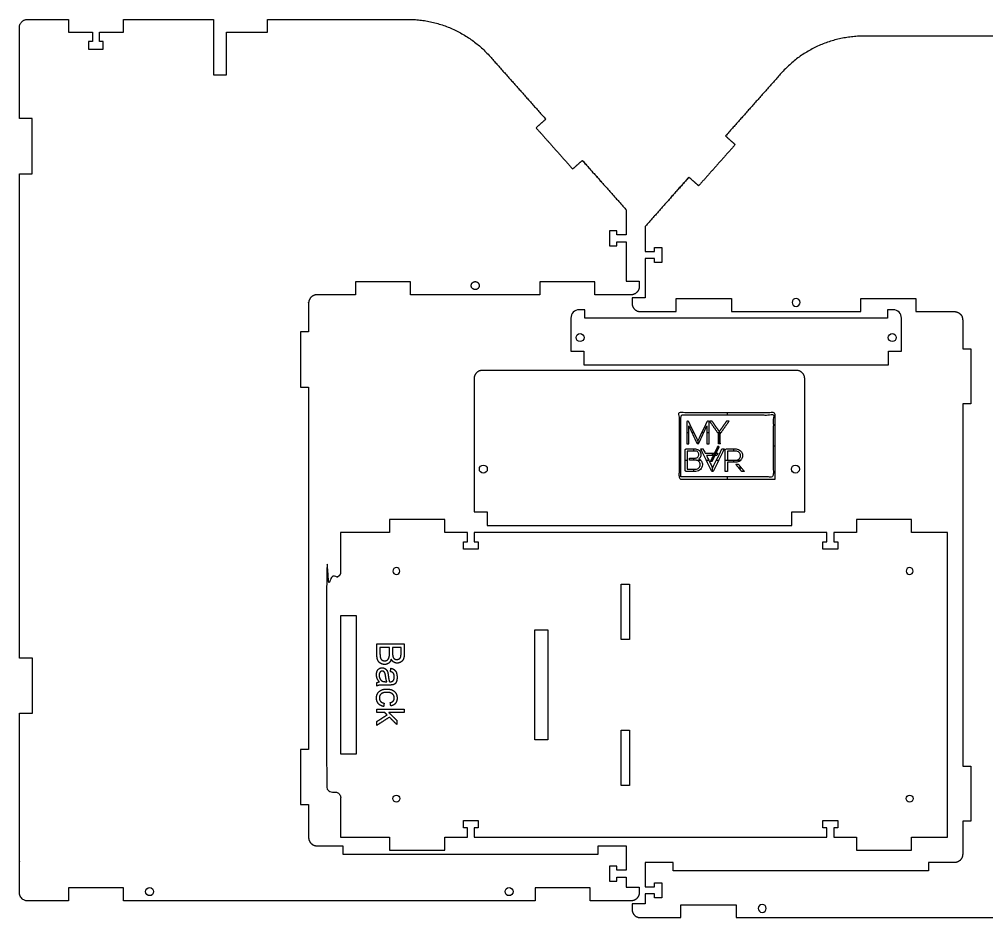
# Model space of a CAD drawing. Header units: millimetres. Extents: x -506 to 66, y 375 to 955.
# Drawn here: x -505.2 to -154.1, y 628.7 to 954.8 of the extents above; entities that cross this region are included whole.
import ezdxf

# ---------------------------------------------------------------- set-up
doc = ezdxf.new("R2010")
doc.units = ezdxf.units.MM
doc.layers.add('Default', color=18, linetype='Continuous', true_color=0x000000)
doc.layers.add('Layer 01', color=12, linetype='Continuous', true_color=0xc80000)

msp = doc.modelspace()

# ---------------------------------------------------------------- linework, layer by layer
at = {"layer": 'Default', "color": 7, "true_color": 0xffffff}
for p, q in [((-248.32, 811.97), (-248.32, 811.18)), ((-262.99, 804.82), (-262.23, 804.82)), ((-261.12, 804.82), (-260.39, 804.82)), ((-257.48, 804.82), (-256.75, 804.82)), ((-255.63, 804.82), (-254.87, 804.82)), ((-251.83, 804.82), (-250.45, 804.82)), ((-251.15, 805.14), (-251.15, 800.75)), ((-258.93, 801.84), (-258.93, 800.72)), ((-265.77, 799.92), (-265.08, 799.92)), ((-260.41, 798.07), (-260.41, 798.82)), ((-254.01, 794.43), (-251.47, 799.66)), ((-253.61, 796.5), (-253.61, 797.26)), ((-253, 797.17), (-252.48, 796.92)), ((-245.84, 798.06), (-245.84, 798.82)), ((-231.55, 799.92), (-230.86, 799.92)), ((-263.53, 794.75), (-262.77, 794.75)), ((-260.41, 794.77), (-260.41, 795.53)), ((-259.47, 794.75), (-257.94, 794.75)), ((-255.85, 794.73), (-255, 794.73)), ((-252.18, 794.73), (-251.36, 794.73)), ((-248.97, 794.76), (-248.21, 794.76)), ((-245.84, 793.97), (-245.84, 794.73)), ((-244.87, 794.76), (-243.36, 794.76)), ((-260.41, 790.68), (-260.41, 791.44)), ((-253.61, 790.64), (-253.61, 791.9)), ((-244.1, 791.98), (-243.16, 791.98)), ((-243.61, 791.37), (-243.61, 792.52)), ((-248.32, 788.67), (-248.32, 787.88))]:
    msp.add_line(p, q, dxfattribs=at)
at = {"layer": 'Default'}
for p, q in [((-286.8, 749.71), (-283.8, 749.71)), ((-286.8, 729.71), (-286.8, 749.71)), ((-283.8, 749.71), (-283.8, 729.71)), ((-283.8, 729.71), (-286.8, 729.71)), ((-286.8, 676.71), (-286.8, 696.71)), ((-286.8, 696.71), (-283.8, 696.71)), ((-283.8, 696.71), (-283.8, 676.71)), ((-283.8, 676.71), (-286.8, 676.71))]:
    msp.add_line(p, q, dxfattribs=at)
for points in [[(-305.03, 846.33), (-305.03, 834.33), (-300.33, 834.33), (-300.33, 829.33), (-189.73, 829.33), (-189.73, 834.33), (-185.03, 834.33), (-185.03, 846.33)], [(-188.03, 849.33), (-190.13, 849.33), (-190.13, 846.33), (-299.93, 846.33), (-299.93, 849.33), (-302.03, 849.33)]]:
    msp.add_lwpolyline(points, dxfattribs=at)
for points in [[(-388.61, 713.21), (-388.61, 688.21), (-382.91, 688.21), (-382.91, 738.21), (-388.61, 738.21)], [(-313.41, 693.21), (-318.11, 693.21), (-318.11, 733.21), (-313.41, 733.21)]]:
    msp.add_lwpolyline(points, close=True, dxfattribs=at)
at = {"layer": 'Default', "extrusion": (0, 0, -1)}
for centre, radius in [((223.28, 852.03), 1.45), ((368.37, 754.51), 1.25), ((182.06, 754.51), 1.25), ((235.58, 632.03), 1.45)]:
    msp.add_circle(centre, radius, dxfattribs=at)
at = {"layer": 'Default'}
for centre, radius in [((-301.68, 839.23), 1.45), ((-188.38, 839.23), 1.45), ((-336.81, 791.5), 1.45), ((-223.51, 791.5), 1.45), ((-368.37, 671.91), 1.25), ((-182.06, 671.91), 1.25), ((-457.97, 638.12), 1.45), ((-327.46, 638.12), 1.45)]:
    msp.add_circle(centre, radius, dxfattribs=at)
for centre, start, end in [((-302.03, 846.33), 90, 180), ((-188.03, 846.33), 0, 90)]:
    msp.add_arc(centre, 3, start, end, dxfattribs=at)
for points, weights, knots in [([(-505.23, 918.75), (-505.23, 935.26), (-505.23, 951.77), (-505.23, 954.77), (-502.23, 954.77), (-494.84, 954.77), (-487.45, 954.77)], [1, 1, 1, 0.707114019284, 1, 1, 1], [-4953.450318, -4953.450318, -4953.450318, -4920.428517, -4920.428517, -4915.71619, -4915.71619, -4900.940395, -4900.940395, -4900.940395]), ([(-415.13, 954.77), (-389.72, 954.77), (-364.31, 954.77), (-346.33, 954.77), (-334.4, 941.33), (-324.27, 929.92), (-314.15, 918.52)], [1, 1, 1, 0.912123107696, 1, 1, 1], [-4810.22365, -4810.22365, -4810.22365, -4759.408844, -4759.408844, -4725.619854, -4725.619854, -4695.113851, -4695.113851, -4695.113851]), ([(-147.91, 948.68), (-173.32, 948.68), (-198.73, 948.68), (-216.7, 948.68), (-228.64, 935.24), (-238.77, 923.83), (-248.89, 912.43)], [1, 1, 1, 0.912123107696, 1, 1, 1], [-4810.22365, -4810.22365, -4810.22365, -4759.408844, -4759.408844, -4725.619854, -4725.619854, -4695.113851, -4695.113851, -4695.113851]), ([(-338.31, 858.12), (-338.31, 859.57), (-339.76, 859.57), (-341.21, 859.57), (-341.21, 858.12), (-341.21, 856.67), (-339.76, 856.67), (-338.31, 856.67), (-338.31, 858.12)], [1, 0.707106781187, 1, 0.707106781187, 1, 0.707106781187, 1, 0.707106781187, 1], [0, 0, 0, 2.277655, 2.277655, 4.555309, 4.555309, 6.832964, 6.832964, 9.110619, 9.110619, 9.110619]), ([(-280.23, 859.77), (-280.23, 858.77), (-280.23, 857.77), (-280.23, 854.77), (-283.23, 854.77), (-289.75, 854.77), (-296.28, 854.77)], [1, 1, 1, 0.707106781186, 1, 1, 1], [-5747.140263, -5747.140263, -5747.140263, -5746.944126, -5746.944126, -5742.231737, -5742.231737, -5741.418634, -5741.418634, -5741.418634]), ([(-383.24, 854.77), (-390.23, 854.77), (-397.23, 854.77), (-400.23, 854.77), (-400.23, 851.77), (-400.23, 846.54), (-400.23, 841.31)], [1, 1, 1, 0.707106781186, 1, 1, 1], [-5650.460606, -5650.460606, -5650.460606, -5649.637177, -5649.637177, -5644.924788, -5644.924788, -5644.147685, -5644.147685, -5644.147685]), ([(-282.81, 853.68), (-282.81, 852.68), (-282.81, 851.68), (-282.81, 848.68), (-279.81, 848.68), (-273.29, 848.68), (-266.76, 848.68)], [1, 1, 1, 0.707106781186, 1, 1, 1], [-5747.140263, -5747.140263, -5747.140263, -5746.944126, -5746.944126, -5742.231737, -5742.231737, -5741.418634, -5741.418634, -5741.418634]), ([(-179.8, 848.68), (-172.81, 848.68), (-165.81, 848.68), (-162.81, 848.68), (-162.81, 845.68), (-162.81, 840.45), (-162.81, 835.22)], [1, 1, 1, 0.707106781186, 1, 1, 1], [-5650.460606, -5650.460606, -5650.460606, -5649.637177, -5649.637177, -5644.924788, -5644.924788, -5644.147685, -5644.147685, -5644.147685]), ([(-388.61, 754.17), (-388.61, 752.17), (-390.61, 752.17), (-391.16, 752.17), (-391.71, 752.17), (-393.71, 752.17), (-393.71, 750.17), (-393.71, 713.21), (-393.71, 676.25), (-393.71, 674.25), (-391.71, 674.25), (-391.16, 674.25), (-390.61, 674.25), (-388.61, 674.25), (-388.61, 672.25), (-388.61, 665.08), (-388.61, 657.91)], [1, 0.707106781187, 1, 1, 1, 0.707106781185, 1, 1, 1, 0.707106781187, 1, 1, 1, 0.707106781187, 1, 1, 1], [1782.865386, 1782.865386, 1782.865386, 1786.006978, 1786.006978, 1786.222665, 1786.222665, 1789.364257, 1789.364257, 1790.312925, 1790.312925, 1793.454517, 1793.454517, 1793.670204, 1793.670204, 1796.811796, 1796.811796, 1810.904739, 1810.904739, 1810.904739]), ([(-487.45, 634.77), (-494.84, 634.77), (-502.23, 634.77), (-505.23, 634.77), (-505.23, 637.77), (-505.23, 670.33), (-505.23, 702.89)], [1, 1, 1, 0.707106781186, 1, 1, 1], [-5243.971889, -5243.971889, -5243.971889, -5243.140658, -5243.140658, -5238.428269, -5238.428269, -5173.311878, -5173.311878, -5173.311878]), ([(-400.23, 669.74), (-400.23, 663.76), (-400.23, 657.77), (-400.23, 654.77), (-397.23, 654.77), (-392.51, 654.77), (-387.8, 654.77)], [1, 1, 1, 0.707106781186, 1, 1, 1], [-5468.579583, -5468.579583, -5468.579583, -5467.779946, -5467.779946, -5463.067557, -5463.067557, -5462.308906, -5462.308906, -5462.308906]), ([(-162.81, 663.66), (-162.81, 657.67), (-162.81, 651.68), (-162.81, 648.68), (-165.81, 648.68), (-170.53, 648.68), (-175.24, 648.68)], [1, 1, 1, 0.707106781186, 1, 1, 1], [-5468.579583, -5468.579583, -5468.579583, -5467.779946, -5467.779946, -5463.067557, -5463.067557, -5462.308906, -5462.308906, -5462.308906]), ([(-280.23, 639.77), (-280.23, 638.77), (-280.23, 637.77), (-280.23, 634.77), (-283.23, 634.77), (-290.6, 634.77), (-297.98, 634.77)], [1, 1, 1, 0.707106781187, 1, 1, 1], [-5438.170495, -5438.170495, -5438.170495, -5437.985415, -5437.985415, -5433.273026, -5433.273026, -5432.442001, -5432.442001, -5432.442001]), ([(-282.81, 633.68), (-282.81, 632.68), (-282.81, 631.68), (-282.81, 628.68), (-279.81, 628.68), (-272.44, 628.68), (-265.06, 628.68)], [1, 1, 1, 0.707106781187, 1, 1, 1], [-5438.170495, -5438.170495, -5438.170495, -5437.985415, -5437.985415, -5433.273026, -5433.273026, -5432.442001, -5432.442001, -5432.442001])]:
    msp.add_rational_spline(points, weights, degree=2, knots=knots, dxfattribs=at)
for points in [[(-487.45, 954.77), (-487.45, 952.42), (-487.45, 950.07)], [(-467.45, 950.07), (-467.45, 952.42), (-467.45, 954.77)], [(-467.45, 954.77), (-453.59, 954.77), (-434.73, 954.77)], [(-434.73, 954.77), (-434.73, 944.7), (-434.73, 934.62)], [(-415.13, 950.07), (-415.13, 952.42), (-415.13, 954.77)], [(-487.45, 950.07), (-483.08, 950.07), (-478.7, 950.07)], [(-478.7, 950.07), (-478.7, 948.38), (-478.7, 946.69)], [(-476.2, 946.69), (-476.2, 948.38), (-476.2, 950.07)], [(-476.2, 950.07), (-471.83, 950.07), (-467.45, 950.07)], [(-430.03, 934.62), (-430.03, 942.35), (-430.03, 950.07)], [(-430.03, 950.07), (-422.58, 950.07), (-415.13, 950.07)], [(-478.7, 946.69), (-479.43, 946.69), (-480.15, 946.69)], [(-480.15, 946.69), (-480.15, 945.35), (-480.15, 944)], [(-474.75, 946.69), (-475.48, 946.69), (-476.2, 946.69)], [(-474.75, 944), (-474.75, 945.35), (-474.75, 946.69)], [(-480.15, 944), (-477.45, 944), (-474.75, 944)], [(-434.73, 934.62), (-432.38, 934.62), (-430.03, 934.62)], [(-500.53, 918.75), (-502.88, 918.75), (-505.23, 918.75)], [(-500.53, 898.75), (-500.53, 908.75), (-500.53, 918.75)], [(-314.15, 918.52), (-315.9, 916.96), (-317.66, 915.4)], [(-317.66, 915.4), (-311.02, 907.92), (-304.38, 900.44)], [(-248.89, 912.43), (-247.14, 910.87), (-245.38, 909.31)], [(-245.38, 909.31), (-252.02, 901.83), (-258.66, 894.35)], [(-304.38, 900.44), (-302.62, 902), (-300.87, 903.56)], [(-293.42, 895.17), (-297.14, 899.37), (-300.87, 903.56)], [(-300.87, 903.56), (-292.9, 894.58), (-284.93, 885.61)], [(-505.23, 722.89), (-505.23, 810.82), (-505.23, 898.75)], [(-505.23, 898.75), (-502.88, 898.75), (-500.53, 898.75)], [(-262.17, 897.47), (-270.14, 888.5), (-278.11, 879.52)], [(-269.62, 889.08), (-265.9, 893.28), (-262.17, 897.47)], [(-258.66, 894.35), (-260.41, 895.91), (-262.17, 897.47)], [(-284.93, 885.61), (-284.93, 881.07), (-284.93, 876.54)], [(-288.31, 877.99), (-289.65, 877.99), (-291, 877.99)], [(-291, 877.99), (-291, 875.29), (-291, 872.59)], [(-288.31, 876.54), (-288.31, 877.26), (-288.31, 877.99)], [(-278.11, 879.52), (-278.11, 874.98), (-278.11, 870.45)], [(-284.93, 876.54), (-286.62, 876.54), (-288.31, 876.54)], [(-291, 872.59), (-289.65, 872.59), (-288.31, 872.59)], [(-288.31, 872.59), (-288.31, 873.31), (-288.31, 874.04)], [(-288.31, 874.04), (-286.62, 874.04), (-284.93, 874.04)], [(-284.93, 874.04), (-284.93, 866.9), (-284.93, 859.77)], [(-274.73, 870.45), (-274.73, 871.17), (-274.73, 871.9)], [(-274.73, 871.9), (-273.39, 871.9), (-272.04, 871.9)], [(-272.04, 871.9), (-272.04, 869.2), (-272.04, 866.5)], [(-278.11, 870.45), (-276.42, 870.45), (-274.73, 870.45)], [(-274.73, 867.95), (-276.42, 867.95), (-278.11, 867.95)], [(-278.11, 867.95), (-278.11, 860.82), (-278.11, 853.68)], [(-274.73, 866.5), (-274.73, 867.22), (-274.73, 867.95)], [(-272.04, 866.5), (-273.39, 866.5), (-274.73, 866.5)], [(-363.24, 859.47), (-373.24, 859.47), (-383.24, 859.47)], [(-383.24, 859.47), (-383.24, 857.12), (-383.24, 854.77)], [(-363.24, 854.77), (-363.24, 857.12), (-363.24, 859.47)], [(-296.28, 859.47), (-306.28, 859.47), (-316.28, 859.47)], [(-316.28, 859.47), (-316.28, 857.12), (-316.28, 854.77)], [(-296.28, 854.77), (-296.28, 857.12), (-296.28, 859.47)], [(-284.93, 859.77), (-282.58, 859.77), (-280.23, 859.77)], [(-316.28, 854.77), (-339.76, 854.77), (-363.24, 854.77)], [(-278.11, 853.68), (-280.46, 853.68), (-282.81, 853.68)], [(-266.76, 848.68), (-266.76, 851.03), (-266.76, 853.38)], [(-266.76, 853.38), (-256.76, 853.38), (-246.76, 853.38)], [(-246.76, 853.38), (-246.76, 851.03), (-246.76, 848.68)], [(-199.8, 848.68), (-199.8, 851.03), (-199.8, 853.38)], [(-199.8, 853.38), (-189.8, 853.38), (-179.8, 853.38)], [(-179.8, 853.38), (-179.8, 851.03), (-179.8, 848.68)], [(-246.76, 848.68), (-223.28, 848.68), (-199.8, 848.68)], [(-400.23, 841.31), (-401.73, 841.31), (-403.23, 841.31)], [(-403.23, 841.31), (-403.23, 831.31), (-403.23, 821.31)], [(-162.81, 835.22), (-161.31, 835.22), (-159.81, 835.22)], [(-159.81, 835.22), (-159.81, 825.22), (-159.81, 815.22)], [(-223.16, 827.35), (-280.16, 827.35), (-337.16, 827.35)], [(-340.16, 824.35), (-340.16, 800.17), (-340.16, 775.98)], [(-220.16, 775.98), (-220.16, 800.17), (-220.16, 824.35)], [(-403.23, 821.31), (-401.73, 821.31), (-400.23, 821.31)], [(-400.23, 821.31), (-400.23, 755.53), (-400.23, 689.74)], [(-159.81, 815.22), (-161.31, 815.22), (-162.81, 815.22)], [(-162.81, 815.22), (-162.81, 749.44), (-162.81, 683.66)], [(-350.83, 773.21), (-360.83, 773.21), (-370.83, 773.21)], [(-370.83, 773.21), (-370.83, 770.86), (-370.83, 768.51)], [(-350.83, 768.51), (-350.83, 770.86), (-350.83, 773.21)], [(-340.16, 775.98), (-337.81, 775.98), (-335.46, 775.98)], [(-335.46, 775.98), (-335.46, 773.48), (-335.46, 770.98)], [(-224.86, 770.98), (-224.86, 773.48), (-224.86, 775.98)], [(-224.86, 775.98), (-222.51, 775.98), (-220.16, 775.98)], [(-181.37, 773.21), (-191.37, 773.21), (-201.37, 773.21)], [(-201.37, 773.21), (-201.37, 770.86), (-201.37, 768.51)], [(-181.37, 768.51), (-181.37, 770.86), (-181.37, 773.21)], [(-335.46, 770.98), (-280.16, 770.98), (-224.86, 770.98)], [(-370.83, 768.51), (-379.72, 768.51), (-388.61, 768.51)], [(-388.61, 768.51), (-388.61, 761.34), (-388.61, 754.17)], [(-342.6, 768.51), (-346.72, 768.51), (-350.83, 768.51)], [(-342.6, 765.13), (-342.6, 766.82), (-342.6, 768.51)], [(-212.1, 768.51), (-273.6, 768.51), (-340.1, 768.51)], [(-340.1, 768.51), (-340.1, 766.82), (-340.1, 765.13)], [(-212.1, 765.13), (-212.1, 766.82), (-212.1, 768.51)], [(-201.37, 768.51), (-205.48, 768.51), (-209.6, 768.51)], [(-209.6, 768.51), (-209.6, 766.82), (-209.6, 765.13)], [(-168.31, 768.51), (-174.84, 768.51), (-181.37, 768.51)], [(-168.31, 657.91), (-168.31, 713.21), (-168.31, 768.51)], [(-344.05, 762.44), (-344.05, 763.78), (-344.05, 765.13)], [(-344.05, 765.13), (-343.33, 765.13), (-342.6, 765.13)], [(-338.65, 762.44), (-341.35, 762.44), (-344.05, 762.44)], [(-340.1, 765.13), (-339.38, 765.13), (-338.65, 765.13)], [(-338.65, 765.13), (-338.65, 763.78), (-338.65, 762.44)], [(-213.55, 762.44), (-213.55, 763.78), (-213.55, 765.13)], [(-213.55, 765.13), (-212.82, 765.13), (-212.1, 765.13)], [(-208.15, 762.44), (-210.85, 762.44), (-213.55, 762.44)], [(-209.6, 765.13), (-208.87, 765.13), (-208.15, 765.13)], [(-208.15, 765.13), (-208.15, 763.78), (-208.15, 762.44)], [(-500.43, 722.89), (-502.83, 722.89), (-505.23, 722.89)], [(-500.43, 702.89), (-500.43, 712.89), (-500.43, 722.89)], [(-505.23, 702.89), (-502.83, 702.89), (-500.43, 702.89)], [(-400.23, 689.74), (-401.73, 689.74), (-403.23, 689.74)], [(-403.23, 689.74), (-403.23, 679.74), (-403.23, 669.74)], [(-162.81, 683.66), (-161.31, 683.66), (-159.81, 683.66)], [(-159.81, 683.66), (-159.81, 673.66), (-159.81, 663.66)], [(-403.23, 669.74), (-401.73, 669.74), (-400.23, 669.74)], [(-344.05, 661.29), (-344.05, 662.64), (-344.05, 663.98)], [(-344.05, 663.98), (-341.35, 663.98), (-338.65, 663.98)], [(-338.65, 663.98), (-338.65, 662.64), (-338.65, 661.29)], [(-213.55, 661.29), (-213.55, 662.64), (-213.55, 663.98)], [(-213.55, 663.98), (-210.85, 663.98), (-208.15, 663.98)], [(-208.15, 663.98), (-208.15, 662.64), (-208.15, 661.29)], [(-159.81, 663.66), (-161.31, 663.66), (-162.81, 663.66)], [(-342.6, 661.29), (-343.33, 661.29), (-344.05, 661.29)], [(-342.6, 657.91), (-342.6, 659.6), (-342.6, 661.29)], [(-338.65, 661.29), (-339.38, 661.29), (-340.1, 661.29)], [(-340.1, 661.29), (-340.1, 659.6), (-340.1, 657.91)], [(-212.1, 661.29), (-212.82, 661.29), (-213.55, 661.29)], [(-212.1, 657.91), (-212.1, 659.6), (-212.1, 661.29)], [(-208.15, 661.29), (-208.87, 661.29), (-209.6, 661.29)], [(-209.6, 661.29), (-209.6, 659.6), (-209.6, 657.91)], [(-388.61, 657.91), (-379.72, 657.91), (-370.83, 657.91)], [(-370.83, 657.91), (-370.83, 655.56), (-370.83, 653.21)], [(-350.83, 653.21), (-350.83, 655.56), (-350.83, 657.91)], [(-350.83, 657.91), (-346.72, 657.91), (-342.6, 657.91)], [(-340.1, 657.91), (-273.6, 657.91), (-212.1, 657.91)], [(-209.6, 657.91), (-205.48, 657.91), (-201.37, 657.91)], [(-201.37, 657.91), (-201.37, 655.56), (-201.37, 653.21)], [(-181.37, 653.21), (-181.37, 655.56), (-181.37, 657.91)], [(-181.37, 657.91), (-174.84, 657.91), (-168.31, 657.91)], [(-387.8, 654.77), (-387.8, 653.27), (-387.8, 651.77)], [(-370.83, 653.21), (-360.83, 653.21), (-350.83, 653.21)], [(-295.09, 651.77), (-295.09, 653.27), (-295.09, 654.77)], [(-295.09, 654.77), (-290.01, 654.77), (-284.93, 654.77)], [(-284.93, 654.77), (-284.93, 650.35), (-284.93, 645.92)], [(-201.37, 653.21), (-191.37, 653.21), (-181.37, 653.21)], [(-387.8, 651.77), (-341.44, 651.77), (-295.09, 651.77)], [(-288.31, 647.37), (-289.65, 647.37), (-291, 647.37)], [(-291, 647.37), (-291, 644.67), (-291, 641.97)], [(-288.31, 645.92), (-288.31, 646.65), (-288.31, 647.37)], [(-267.95, 648.68), (-273.03, 648.68), (-278.11, 648.68)], [(-278.11, 648.68), (-278.11, 644.26), (-278.11, 639.83)], [(-267.95, 645.68), (-267.95, 647.18), (-267.95, 648.68)], [(-175.24, 648.68), (-175.24, 647.18), (-175.24, 645.68)], [(-284.93, 645.92), (-286.62, 645.92), (-288.31, 645.92)], [(-288.31, 641.97), (-288.31, 642.7), (-288.31, 643.42)], [(-288.31, 643.42), (-286.62, 643.42), (-284.93, 643.42)], [(-284.93, 643.42), (-284.93, 641.6), (-284.93, 639.77)], [(-175.24, 645.68), (-221.6, 645.68), (-267.95, 645.68)], [(-467.45, 639.47), (-477.45, 639.47), (-487.45, 639.47)], [(-487.45, 639.47), (-487.45, 637.12), (-487.45, 634.77)], [(-467.45, 634.77), (-467.45, 637.12), (-467.45, 639.47)], [(-297.98, 639.47), (-307.98, 639.47), (-317.98, 639.47)], [(-317.98, 639.47), (-317.98, 637.12), (-317.98, 634.77)], [(-297.98, 634.77), (-297.98, 637.12), (-297.98, 639.47)], [(-291, 641.97), (-289.65, 641.97), (-288.31, 641.97)], [(-284.93, 639.77), (-282.58, 639.77), (-280.23, 639.77)], [(-278.11, 639.83), (-276.42, 639.83), (-274.73, 639.83)], [(-274.73, 639.83), (-274.73, 640.56), (-274.73, 641.28)], [(-274.73, 641.28), (-273.39, 641.28), (-272.04, 641.28)], [(-272.04, 641.28), (-272.04, 638.58), (-272.04, 635.88)], [(-274.73, 637.33), (-276.42, 637.33), (-278.11, 637.33)], [(-278.11, 637.33), (-278.11, 635.51), (-278.11, 633.68)], [(-274.73, 635.88), (-274.73, 636.61), (-274.73, 637.33)], [(-272.04, 635.88), (-273.39, 635.88), (-274.73, 635.88)], [(-317.98, 634.77), (-390.22, 634.77), (-467.45, 634.77)], [(-278.11, 633.68), (-280.46, 633.68), (-282.81, 633.68)], [(-265.06, 628.68), (-265.06, 631.03), (-265.06, 633.38)], [(-265.06, 633.38), (-255.06, 633.38), (-245.06, 633.38)], [(-245.06, 633.38), (-245.06, 631.03), (-245.06, 628.68)], [(-245.06, 628.68), (-172.82, 628.68), (-95.59, 628.68)]]:
    msp.add_open_spline(points, degree=2, dxfattribs=at)
for points, weights in [([(-337.16, 827.35), (-340.16, 827.35), (-340.16, 824.35)], [1, 0.707106781186, 1]), ([(-220.16, 824.35), (-220.16, 827.35), (-223.16, 827.35)], [1, 0.707106781187, 1])]:
    msp.add_rational_spline(points, weights, degree=2, dxfattribs=at)
at = {"layer": 'Default', "color": 7, "true_color": 0xffffff}
for points, degree, knots in [([(-230.86, 787.88), (-248.32, 787.88), (-265.77, 787.88), (-265.77, 799.92), (-265.77, 811.97), (-248.32, 811.97), (-230.86, 811.97), (-230.86, 799.92), (-230.86, 787.88)], 2, [0, 0, 0, 287.652, 287.652, 459.658, 459.658, 747.31, 747.31, 919.316, 919.316, 919.316]), ([(-265.08, 788.67), (-248.32, 788.67), (-231.55, 788.67), (-231.55, 799.92), (-231.55, 811.18), (-248.32, 811.18), (-265.08, 811.18), (-265.08, 799.92), (-265.08, 788.67)], 2, [0, 0, 0, 276.319, 276.319, 436.991, 436.991, 713.31, 713.31, 873.982, 873.982, 873.982]), ([(-254.87, 800.71), (-255.13, 800.71), (-255.38, 800.71), (-255.63, 800.71), (-255.63, 802.87), (-255.63, 805.03), (-255.63, 807.19), (-256.63, 805.09), (-257.62, 803), (-258.61, 800.9), (-258.65, 800.84), (-258.7, 800.8), (-258.75, 800.77), (-258.81, 800.73), (-258.87, 800.72), (-258.94, 800.72), (-259.08, 800.72), (-259.19, 800.78), (-259.26, 800.9), (-260.25, 803), (-261.24, 805.09), (-262.23, 807.19), (-262.23, 805.03), (-262.23, 802.87), (-262.23, 800.71), (-262.49, 800.71), (-262.74, 800.71), (-262.99, 800.71), (-262.99, 803.32), (-262.99, 805.94), (-262.99, 808.55), (-262.99, 808.74), (-262.9, 808.86), (-262.72, 808.91), (-262.64, 808.94), (-262.56, 808.94), (-262.48, 808.9), (-262.39, 808.87), (-262.33, 808.82), (-262.29, 808.75), (-261.17, 806.44), (-260.05, 804.13), (-258.94, 801.83), (-257.82, 804.13), (-256.7, 806.44), (-255.58, 808.75), (-255.54, 808.82), (-255.47, 808.87), (-255.39, 808.9), (-255.31, 808.94), (-255.23, 808.94), (-255.15, 808.91), (-255.07, 808.89), (-255.01, 808.84), (-254.95, 808.78), (-254.9, 808.71), (-254.87, 808.64), (-254.87, 808.55), (-254.87, 805.94), (-254.87, 803.32), (-254.87, 800.71)], 3, [0, 0, 0, 0, 5.433, 5.433, 5.433, 51.692, 51.692, 51.692, 101.373513, 101.373513, 101.373513, 102.373513, 102.373513, 102.373513, 103.373513, 103.373513, 103.373513, 104.373513, 104.373513, 104.373513, 154.022116, 154.022116, 154.022116, 200.281116, 200.281116, 200.281116, 205.714116, 205.714116, 205.714116, 261.674116, 261.674116, 261.674116, 262.674116, 262.674116, 262.674116, 263.674116, 263.674116, 263.674116, 264.674116, 264.674116, 264.674116, 319.553167, 319.553167, 319.553167, 374.466239, 374.466239, 374.466239, 375.466239, 375.466239, 375.466239, 376.466239, 376.466239, 376.466239, 377.466239, 377.466239, 377.466239, 378.466239, 378.466239, 378.466239, 434.426239, 434.426239, 434.426239, 434.426239]), ([(-250.78, 804.35), (-250.78, 802.55), (-250.78, 800.75), (-251.15, 800.75), (-251.53, 800.75), (-251.53, 802.56), (-251.53, 804.38), (-253.1, 806.64), (-254.68, 808.89), (-254.22, 808.89), (-253.76, 808.89), (-252.45, 807.01), (-251.15, 805.13), (-249.85, 807.01), (-248.55, 808.89), (-248.09, 808.89), (-247.62, 808.89), (-249.2, 806.62), (-250.78, 804.35)], 2, [0, 0, 0, 25.691, 25.691, 31.046, 31.046, 56.969, 56.969, 96.263964, 96.263964, 102.860964, 102.860964, 135.543622, 135.543622, 168.182457, 168.182457, 174.779457, 174.779457, 214.264814, 214.264814, 214.264814]), ([(-257.63, 794.35), (-257.86, 794.72), (-258.17, 795.01), (-258.54, 795.22), (-258.31, 795.41), (-258.13, 795.64), (-258, 795.91), (-257.87, 796.19), (-257.8, 796.48), (-257.8, 796.8), (-257.8, 797.08), (-257.86, 797.35), (-257.96, 797.59), (-258.07, 797.83), (-258.21, 798.05), (-258.4, 798.23), (-258.58, 798.42), (-258.79, 798.56), (-259.04, 798.67), (-259.28, 798.77), (-259.54, 798.82), (-259.83, 798.82), (-260.93, 798.82), (-262.04, 798.82), (-263.15, 798.82), (-263.25, 798.82), (-263.34, 798.79), (-263.42, 798.71), (-263.5, 798.64), (-263.53, 798.55), (-263.53, 798.45), (-263.53, 795.99), (-263.53, 793.52), (-263.53, 791.06), (-263.53, 790.96), (-263.5, 790.87), (-263.42, 790.79), (-263.34, 790.72), (-263.25, 790.68), (-263.15, 790.68), (-261.99, 790.68), (-260.82, 790.68), (-259.65, 790.68), (-259.33, 790.69), (-259.02, 790.75), (-258.73, 790.89), (-258.45, 791.02), (-258.19, 791.19), (-257.98, 791.41), (-257.76, 791.62), (-257.59, 791.88), (-257.47, 792.17), (-257.34, 792.47), (-257.28, 792.78), (-257.28, 793.1), (-257.28, 793.56), (-257.4, 793.98), (-257.63, 794.35)], 3, [0, 0, 0, 0, 1, 1, 1, 2, 2, 2, 3, 3, 3, 4, 4, 4, 5, 5, 5, 6, 6, 6, 7, 7, 7, 30.75, 30.75, 30.75, 31.75, 31.75, 31.75, 32.75, 32.75, 32.75, 85.528, 85.528, 85.528, 86.528, 86.528, 86.528, 87.528, 87.528, 87.528, 112.519, 112.519, 112.519, 113.519, 113.519, 113.519, 114.519, 114.519, 114.519, 115.519, 115.519, 115.519, 116.519, 116.519, 116.519, 117.519, 117.519, 117.519, 117.519]), ([(-258.17, 792.45), (-258.26, 792.25), (-258.38, 792.07), (-258.53, 791.92), (-258.68, 791.78), (-258.86, 791.66), (-259.06, 791.57), (-259.27, 791.48), (-259.48, 791.44), (-259.71, 791.44), (-260.73, 791.44), (-261.75, 791.44), (-262.77, 791.44), (-262.77, 793.65), (-262.77, 795.86), (-262.77, 798.07), (-261.79, 798.07), (-260.81, 798.07), (-259.83, 798.07), (-259.65, 798.07), (-259.49, 798.04), (-259.33, 797.97), (-259.17, 797.9), (-259.04, 797.81), (-258.93, 797.7), (-258.82, 797.59), (-258.73, 797.45), (-258.66, 797.3), (-258.59, 797.14), (-258.55, 796.97), (-258.55, 796.8), (-258.55, 796.63), (-258.59, 796.46), (-258.66, 796.31), (-258.73, 796.15), (-258.82, 796.01), (-258.93, 795.9), (-259.04, 795.78), (-259.17, 795.69), (-259.33, 795.63), (-259.49, 795.56), (-259.65, 795.53), (-259.83, 795.53), (-260.53, 795.53), (-261.24, 795.53), (-261.94, 795.53), (-261.94, 795.27), (-261.94, 795.02), (-261.94, 794.77), (-261.2, 794.77), (-260.45, 794.77), (-259.71, 794.77), (-259.48, 794.77), (-259.27, 794.72), (-259.06, 794.64), (-258.86, 794.55), (-258.68, 794.43), (-258.53, 794.28), (-258.38, 794.13), (-258.26, 793.95), (-258.17, 793.74), (-258.09, 793.54), (-258.04, 793.33), (-258.04, 793.1), (-258.04, 792.87), (-258.09, 792.65), (-258.17, 792.45)], 3, [0, 0, 0, 0, 1, 1, 1, 2, 2, 2, 3, 3, 3, 24.888, 24.888, 24.888, 72.232, 72.232, 72.232, 93.266, 93.266, 93.266, 94.266, 94.266, 94.266, 95.266, 95.266, 95.266, 96.266, 96.266, 96.266, 97.266, 97.266, 97.266, 98.266, 98.266, 98.266, 99.266, 99.266, 99.266, 100.266, 100.266, 100.266, 101.266, 101.266, 101.266, 116.364, 116.364, 116.364, 121.798, 121.798, 121.798, 137.75, 137.75, 137.75, 138.75, 138.75, 138.75, 139.75, 139.75, 139.75, 140.75, 140.75, 140.75, 141.75, 141.75, 141.75, 142.75, 142.75, 142.75, 142.75]), ([(-253.93, 790.86), (-253.86, 790.72), (-253.75, 790.64), (-253.6, 790.64), (-253.45, 790.64), (-253.33, 790.72), (-253.26, 790.86), (-251.96, 793.51), (-250.65, 796.17), (-249.34, 798.82), (-249.63, 798.82), (-249.91, 798.82), (-250.2, 798.82), (-250.55, 798.09), (-250.9, 797.37), (-251.25, 796.64), (-251.37, 796.38), (-251.49, 796.13), (-251.62, 795.88), (-252.28, 794.55), (-252.94, 793.21), (-253.6, 791.88), (-254.35, 793.42), (-255.11, 794.96), (-255.86, 796.5), (-254.58, 796.5), (-253.31, 796.5), (-252.03, 796.5), (-251.91, 796.75), (-251.79, 797.01), (-251.67, 797.26), (-253.19, 797.26), (-254.71, 797.26), (-256.23, 797.26), (-256.5, 797.78), (-256.77, 798.3), (-257.04, 798.82), (-257.32, 798.82), (-257.59, 798.82), (-257.87, 798.82), (-256.56, 796.17), (-255.24, 793.51), (-253.93, 790.86)], 3, [0, 0, 0, 0, 1, 1, 1, 2, 2, 2, 65.346038, 65.346038, 65.346038, 71.447038, 71.447038, 71.447038, 88.754622, 88.754622, 88.754622, 94.764673, 94.764673, 94.764673, 126.643256, 126.643256, 126.643256, 163.401457, 163.401457, 163.401457, 190.756457, 190.756457, 190.756457, 196.753966, 196.753966, 196.753966, 229.327966, 229.327966, 229.327966, 241.892663, 241.892663, 241.892663, 247.839663, 247.839663, 247.839663, 311.254261, 311.254261, 311.254261, 311.254261]), ([(-251.15, 799.64), (-251.64, 798.63), (-252.13, 797.63), (-252.91, 796.02), (-253.69, 794.41), (-254.01, 794.43), (-254.32, 794.45), (-253.51, 796.12), (-252.7, 797.79), (-252.24, 798.73), (-251.78, 799.68), (-251.47, 799.66), (-251.15, 799.64)], 2, [0, 0, 0, 16.012633, 16.012633, 41.487735, 41.487735, 46.020198, 46.020198, 72.508967, 72.508967, 87.525832, 87.525832, 92.01531, 92.01531, 92.01531]), ([(-243.96, 794.28), (-243.71, 794.42), (-243.49, 794.6), (-243.31, 794.82), (-243.12, 795.03), (-242.98, 795.27), (-242.87, 795.54), (-242.77, 795.81), (-242.72, 796.09), (-242.72, 796.4), (-242.72, 796.72), (-242.78, 797.03), (-242.9, 797.33), (-243.02, 797.62), (-243.19, 797.88), (-243.41, 798.09), (-243.63, 798.31), (-243.88, 798.49), (-244.17, 798.62), (-244.45, 798.75), (-244.76, 798.82), (-245.09, 798.82), (-246.25, 798.82), (-247.42, 798.82), (-248.59, 798.82), (-248.69, 798.82), (-248.78, 798.79), (-248.85, 798.71), (-248.93, 798.63), (-248.97, 798.54), (-248.97, 798.44), (-248.97, 795.86), (-248.97, 793.27), (-248.97, 790.69), (-248.71, 790.69), (-248.46, 790.69), (-248.21, 790.69), (-248.21, 791.78), (-248.21, 792.88), (-248.21, 793.97), (-247.37, 793.97), (-246.54, 793.97), (-245.71, 793.97), (-245.71, 793.97), (-245.71, 793.97), (-245.71, 793.97), (-245.41, 793.97), (-245.11, 793.97), (-244.82, 793.97), (-244.53, 794.02), (-244.2, 794.14), (-243.96, 794.28)], 3, [0, 0, 0, 0, 1, 1, 1, 2, 2, 2, 3, 3, 3, 4, 4, 4, 5, 5, 5, 6, 6, 6, 7, 7, 7, 31.991, 31.991, 31.991, 32.991, 32.991, 32.991, 33.991, 33.991, 33.991, 89.33, 89.33, 89.33, 94.763, 94.763, 94.763, 118.202, 118.202, 118.202, 136.054, 136.054, 136.054, 136.062602, 136.062602, 136.062602, 142.394602, 142.394602, 142.394602, 143.394602, 143.394602, 143.394602, 143.394602]), ([(-248.21, 794.73), (-248.21, 795.84), (-248.21, 796.95), (-248.21, 798.06), (-247.19, 798.06), (-246.16, 798.06), (-245.14, 798.06), (-244.92, 798.06), (-244.7, 798.02), (-244.5, 797.93), (-244.3, 797.84), (-244.12, 797.73), (-243.97, 797.58), (-243.81, 797.43), (-243.69, 797.25), (-243.61, 797.05), (-243.52, 796.85), (-243.48, 796.63), (-243.48, 796.4), (-243.48, 796.17), (-243.52, 795.95), (-243.61, 795.75), (-243.69, 795.55), (-243.81, 795.38), (-243.97, 795.22), (-244.12, 795.07), (-244.3, 794.95), (-244.5, 794.87), (-244.7, 794.78), (-244.92, 794.73), (-245.14, 794.73), (-246.16, 794.73), (-247.19, 794.73), (-248.21, 794.73)], 3, [0, 0, 0, 0, 23.751, 23.751, 23.751, 45.638, 45.638, 45.638, 46.638, 46.638, 46.638, 47.638, 47.638, 47.638, 48.638, 48.638, 48.638, 49.638, 49.638, 49.638, 50.638, 50.638, 50.638, 51.638, 51.638, 51.638, 52.638, 52.638, 52.638, 53.638, 53.638, 53.638, 75.525, 75.525, 75.525, 75.525]), ([(-244.23, 793.27), (-244.68, 793.27), (-245.14, 793.27), (-244.1, 791.98), (-243.06, 790.69), (-242.57, 790.69), (-242.09, 790.69), (-243.16, 791.98), (-244.23, 793.27)], 2, [0, 0, 0, 6.473, 6.473, 30.091722, 30.091722, 37.076722, 37.076722, 61.01975, 61.01975, 61.01975])]:
    msp.add_open_spline(points, degree=degree, knots=knots, dxfattribs=at)
at = {"layer": 'Layer 01'}
for points in [[(-375.47, 728.13), (-370.5, 728.13), (-365.53, 728.13)], [(-375.47, 724.32), (-375.47, 726.22), (-375.47, 728.13)], [(-365.53, 728.13), (-365.53, 726.25), (-365.53, 724.38)], [(-375.3, 722.71), (-375.47, 723.37), (-375.47, 724.32)], [(-374.32, 726.8), (-374.32, 725.55), (-374.32, 724.3)], [(-370.89, 726.8), (-372.61, 726.8), (-374.32, 726.8)], [(-374.32, 724.3), (-374.32, 723.65), (-374.27, 723.39)], [(-374.27, 723.39), (-374.19, 722.94), (-374, 722.63)], [(-371.06, 723.06), (-370.89, 723.56), (-370.89, 724.51)], [(-370.89, 724.51), (-370.89, 725.65), (-370.89, 726.8)], [(-369.74, 726.8), (-369.74, 725.73), (-369.74, 724.66)], [(-366.67, 726.8), (-368.21, 726.8), (-369.74, 726.8)], [(-369.74, 724.66), (-369.74, 723.79), (-369.63, 723.41)], [(-369.63, 723.41), (-369.47, 722.91), (-369.12, 722.66)], [(-366.81, 723.31), (-366.67, 723.75), (-366.67, 724.82)], [(-366.67, 724.82), (-366.67, 725.81), (-366.67, 726.8)], [(-365.53, 724.38), (-365.53, 723.24), (-365.83, 722.55)], [(-374.81, 721.62), (-375.14, 722.06), (-375.3, 722.71)], [(-373.9, 720.89), (-374.49, 721.19), (-374.81, 721.62)], [(-374, 722.63), (-373.81, 722.32), (-373.45, 722.12)], [(-372.61, 720.6), (-373.3, 720.6), (-373.9, 720.89)], [(-373.45, 722.12), (-373.08, 721.92), (-372.61, 721.92)], [(-372.61, 721.92), (-372.05, 721.92), (-371.63, 722.24)], [(-371.12, 721.09), (-371.75, 720.6), (-372.61, 720.6)], [(-371.63, 722.24), (-371.22, 722.56), (-371.06, 723.06)], [(-370.23, 722.5), (-370.49, 721.58), (-371.12, 721.09)], [(-369.31, 721.43), (-369.88, 721.78), (-370.23, 722.5)], [(-368.1, 721.08), (-368.74, 721.08), (-369.31, 721.43)], [(-369.12, 722.66), (-368.77, 722.4), (-368.23, 722.4)], [(-368.23, 722.4), (-367.73, 722.4), (-367.34, 722.64)], [(-366.77, 721.47), (-367.4, 721.08), (-368.1, 721.08)], [(-367.34, 722.64), (-366.96, 722.87), (-366.81, 723.31)], [(-365.83, 722.55), (-366.14, 721.86), (-366.77, 721.47)], [(-375.59, 716.92), (-375.59, 718.11), (-375.01, 718.75)], [(-375.36, 715.57), (-375.59, 716.2), (-375.59, 716.92)], [(-375.01, 718.75), (-374.44, 719.39), (-373.54, 719.39)], [(-374.3, 717.8), (-374.62, 717.42), (-374.62, 716.68)], [(-374.62, 716.68), (-374.62, 715.95), (-374.32, 715.38)], [(-373.5, 718.19), (-373.98, 718.19), (-374.3, 717.8)], [(-373.54, 719.39), (-373.02, 719.39), (-372.58, 719.15)], [(-372.93, 718.01), (-373.19, 718.19), (-373.5, 718.19)], [(-372.54, 717.51), (-372.68, 717.83), (-372.93, 718.01)], [(-372.58, 719.15), (-372.15, 718.9), (-371.88, 718.51)], [(-372.3, 716.4), (-372.41, 717.18), (-372.54, 717.51)], [(-371.85, 714.33), (-372.12, 715.02), (-372.3, 716.4)], [(-371.88, 718.51), (-371.62, 718.12), (-371.49, 717.63)], [(-371.49, 717.63), (-371.39, 717.26), (-371.31, 716.53)], [(-371.31, 716.53), (-371.13, 715.04), (-370.89, 714.34)], [(-370.53, 718), (-370.44, 718.61), (-370.35, 719.21)], [(-369.45, 717.39), (-369.75, 717.81), (-370.53, 718)], [(-370.35, 719.21), (-369.58, 719.05), (-369.1, 718.67)], [(-369.14, 716.09), (-369.14, 716.97), (-369.45, 717.39)], [(-369.1, 718.67), (-368.63, 718.29), (-368.37, 717.58)], [(-368.37, 717.58), (-368.12, 716.87), (-368.12, 715.93)], [(-375.47, 713.97), (-375.08, 714.2), (-374.56, 714.27)], [(-375.47, 712.76), (-375.47, 713.37), (-375.47, 713.97)], [(-374.58, 713.05), (-375.04, 712.98), (-375.47, 712.76)], [(-374.56, 714.27), (-375.12, 714.94), (-375.36, 715.57)], [(-372.44, 713.13), (-374.11, 713.13), (-374.58, 713.05)], [(-374.32, 715.38), (-374.02, 714.81), (-373.49, 714.54)], [(-373.49, 714.54), (-373.09, 714.34), (-372.29, 714.34)], [(-370.84, 713.13), (-371.64, 713.13), (-372.44, 713.13)], [(-372.29, 714.34), (-372.07, 714.33), (-371.85, 714.33)], [(-370.89, 714.34), (-370.64, 714.33), (-370.58, 714.33)], [(-369.72, 713.19), (-370.03, 713.13), (-370.84, 713.13)], [(-370.58, 714.33), (-369.85, 714.33), (-369.55, 714.68)], [(-368.88, 713.57), (-369.22, 713.3), (-369.72, 713.19)], [(-369.55, 714.68), (-369.14, 715.16), (-369.14, 716.09)], [(-368.34, 714.42), (-368.55, 713.84), (-368.88, 713.57)], [(-368.12, 715.93), (-368.12, 715), (-368.34, 714.42)], [(-375.59, 708.38), (-375.59, 709.87), (-374.63, 710.77)], [(-374.63, 710.77), (-373.67, 711.68), (-371.88, 711.68)], [(-373.92, 709.9), (-374.56, 709.33), (-374.56, 708.42)], [(-371.85, 710.47), (-373.27, 710.47), (-373.92, 709.9)], [(-371.88, 711.68), (-370.72, 711.68), (-369.85, 711.29)], [(-369.79, 709.9), (-370.44, 710.47), (-371.85, 710.47)], [(-369.85, 711.29), (-368.99, 710.91), (-368.55, 710.12)], [(-369.14, 708.39), (-369.14, 709.32), (-369.79, 709.9)], [(-368.55, 710.12), (-368.12, 709.33), (-368.12, 708.4)], [(-374.9, 706.37), (-375.59, 707.19), (-375.59, 708.38)], [(-373, 705.35), (-374.21, 705.55), (-374.9, 706.37)], [(-374.56, 708.42), (-374.56, 707.68), (-374.13, 707.18)], [(-374.13, 707.18), (-373.71, 706.69), (-372.82, 706.56)], [(-372.82, 706.56), (-372.91, 705.96), (-373, 705.35)], [(-370.59, 706.74), (-369.87, 706.91), (-369.5, 707.34)], [(-370.41, 705.53), (-370.5, 706.14), (-370.59, 706.74)], [(-368.71, 706.49), (-369.31, 705.74), (-370.41, 705.53)], [(-369.5, 707.34), (-369.14, 707.78), (-369.14, 708.39)], [(-368.12, 708.4), (-368.12, 707.23), (-368.71, 706.49)], [(-375.47, 704.37), (-370.5, 704.37), (-365.53, 704.37)], [(-375.47, 703.17), (-375.47, 703.77), (-375.47, 704.37)], [(-372.61, 703.17), (-374.04, 703.17), (-375.47, 703.17)], [(-375.47, 699.91), (-373.59, 701.09), (-371.72, 702.28)], [(-371.72, 702.28), (-372.17, 702.72), (-372.61, 703.17)], [(-365.53, 703.17), (-368.34, 703.17), (-371.15, 703.17)], [(-371.15, 703.17), (-369.69, 701.76), (-368.24, 700.34)], [(-365.53, 704.37), (-365.53, 703.77), (-365.53, 703.17)], [(-370.9, 701.46), (-373.18, 699.97), (-375.47, 698.49)], [(-375.47, 698.49), (-375.47, 699.2), (-375.47, 699.91)], [(-368.24, 698.79), (-369.57, 700.12), (-370.9, 701.46)], [(-368.24, 700.34), (-368.24, 699.57), (-368.24, 698.79)]]:
    msp.add_open_spline(points, degree=2, dxfattribs=at)

doc.saveas('drawing.dxf')
